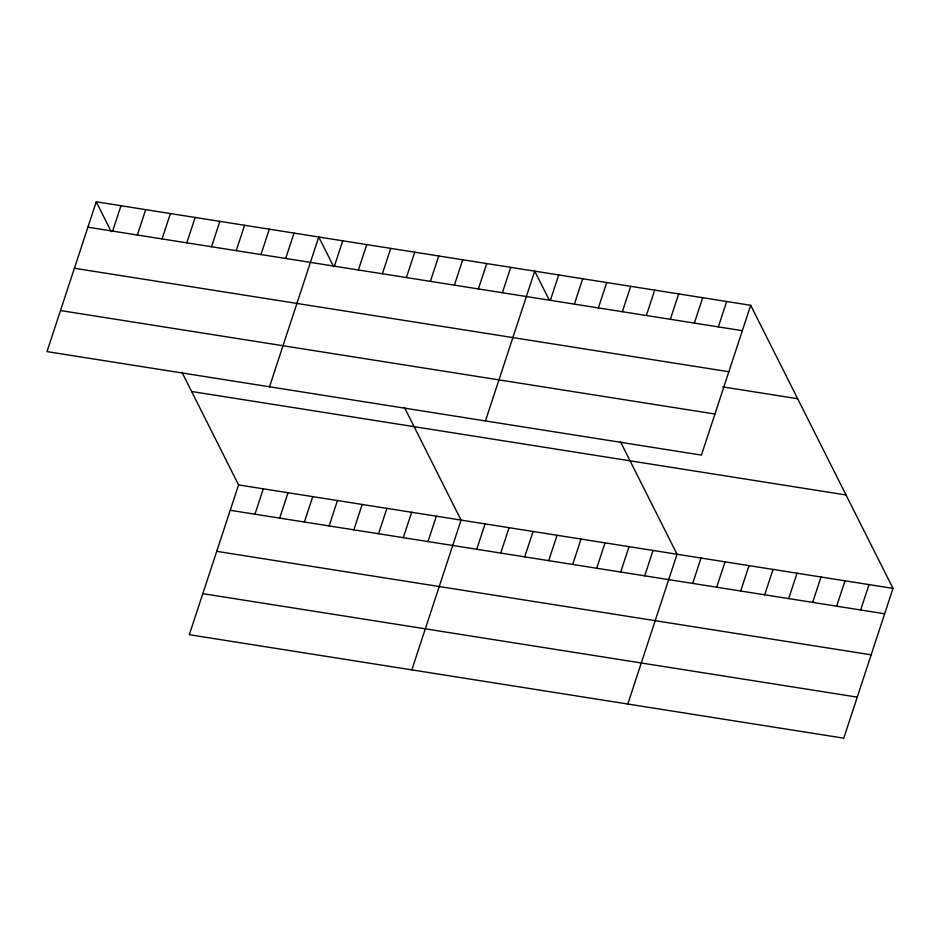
<?xml version="1.0" encoding="UTF-8"?>
<svg xmlns="http://www.w3.org/2000/svg" width="940" height="940" viewBox="0 0 940 940"><rect width="100%" height="100%" fill="white"/><g stroke="black" fill="none" stroke-linecap="round" stroke-linejoin="round"><path stroke-width="1.41" d="M96.244 201.818L47 351.607L701.428 455.089L750.684 305.3L96.244 201.818L111.249 231.663M112.624 231.111L120.966 205.719M137.346 235.012L145.7 209.632M162.068 238.925L170.422 213.545M186.79 242.837L195.144 217.457M211.524 246.738L219.866 221.358M236.246 250.651L244.588 225.271M260.968 254.564L269.31 229.184M285.69 258.476L294.032 233.085M269.51 386.787L318.754 236.998L333.759 266.843M181.925 372.24L238.572 484.911L189.316 634.7L843.756 738.182L893 588.393L750.684 305.3M334.405 266.173L342.748 240.793M254.952 514.204L263.294 488.824M358.399 269.968L366.741 244.588M279.674 518.116L288.016 492.736M382.392 273.763L390.746 248.383M304.396 522.029L312.738 496.637M406.397 277.558L414.74 252.179M329.118 525.93L337.46 500.55M430.391 281.354L438.733 255.974M353.839 529.843L362.182 504.463M454.384 285.149L462.727 259.769M378.562 533.755L386.904 508.364M478.378 288.944L486.72 263.564M403.284 537.657L411.626 512.277M502.371 292.74L510.726 267.348M428.005 541.569L436.348 516.189M485.463 420.932L534.719 271.143L549.066 299.696M411.826 669.891L461.07 520.102L404.435 407.42M550.37 300.33L558.712 274.938M476.721 549.277L485.075 523.897M574.364 304.113L582.706 278.733M500.726 553.072L509.069 527.681M598.357 307.909L606.7 282.529M524.72 556.868L533.062 531.476M622.351 311.704L630.705 286.324M548.713 560.651L557.056 535.271M646.356 315.499L654.698 290.119M572.707 564.447L581.049 539.067M670.349 319.295L678.692 293.914M596.7 568.242L605.055 542.862M694.343 323.09L702.685 297.71M620.706 572.037L629.048 546.657M718.336 326.885L726.679 301.505M644.699 575.832L653.042 550.452M627.791 704.036L677.035 554.248L620.388 441.577M692.686 583.423L701.029 558.043M716.68 587.218L725.034 561.838M740.685 591.013L749.027 565.633M764.678 594.809L773.021 569.428M788.672 598.604L797.014 573.224M812.665 602.399L821.008 577.007M836.659 606.194L845.013 580.803M860.664 609.978L869.007 584.598M87.902 227.198L742.33 330.68M74.401 268.252L728.841 371.735M722.837 386.892L797.649 398.724M60.501 310.553L714.929 414.035M191.607 391.487L846.035 494.969M238.572 484.911L893 588.393M230.23 510.291L884.658 613.773M216.729 551.345L871.157 654.827M202.817 593.645L857.245 697.127"/></g></svg>
